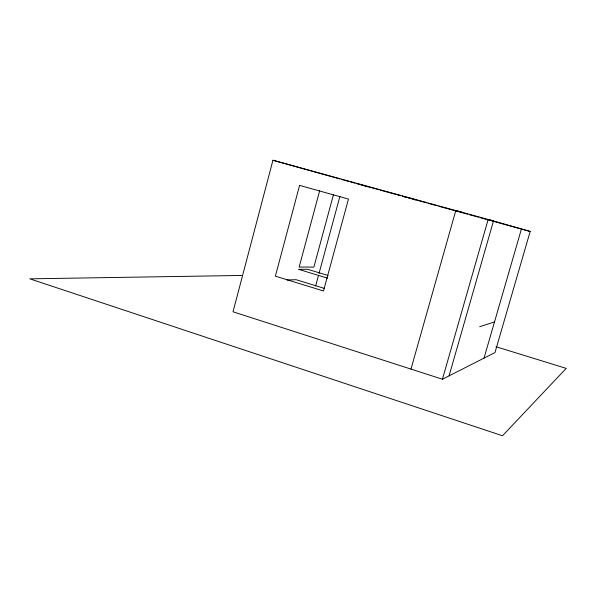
<?xml version="1.0" encoding="UTF-8"?>
<svg xmlns="http://www.w3.org/2000/svg" width="596" height="596" viewBox="0 0 596 596"><rect width="100%" height="100%" fill="white"/><g stroke="black" fill="none" stroke-linecap="round" stroke-linejoin="round"><path stroke-width="0.89" d="M449.071 375.853L493.488 220.937L272.946 160.242L233.021 311.797L442.433 379.22L494.971 352.594L530.179 231.457L488.161 219.41L442.433 379.22M319.702 190.623L299.162 267.038L313.876 267.105L333.425 194.788M315.619 286.035L318.532 275.277M319.016 273.482L339.914 196.367M410.972 369.095L455.806 210.515L462.086 212.303M484.019 358.144L521.44 228.953M479.668 326.712L494.501 321.952M286.959 279.978L296.108 279.703L324.44 288.404M242.55 275.441L29.8 278.831L502.517 435.758L566.2 368.38L495.961 346.708M345.181 180.476L348.757 181.46M350.545 181.951L355.022 183.181M356.81 183.672L359.492 184.41M361.288 184.902L365.758 186.131M367.546 186.623L379.183 189.826M380.345 190.198L396.176 194.497M397.86 195.019L400.654 195.734L398.158 195.071M402.442 196.226L406.919 197.455M408.707 197.946L426.602 202.864M428.099 203.378L437.337 205.821M438.85 206.335L467.756 214.188M469.29 214.709L478.499 217.138M480.033 217.667L530.179 231.457M272.946 160.242L339.824 178.979M341.612 179.478L344.287 180.23M358.904 184.246L368.119 186.831M402.382 196.218L406.785 197.455M408.543 197.946L411.18 198.691M412.939 199.191L415.583 199.928M328.098 275.494L307.7 269.31L298.484 269.325L327.584 278.168M299.594 185.378L275.382 276.164L323.486 290.975L348.474 199.064L299.594 185.378"/></g></svg>
